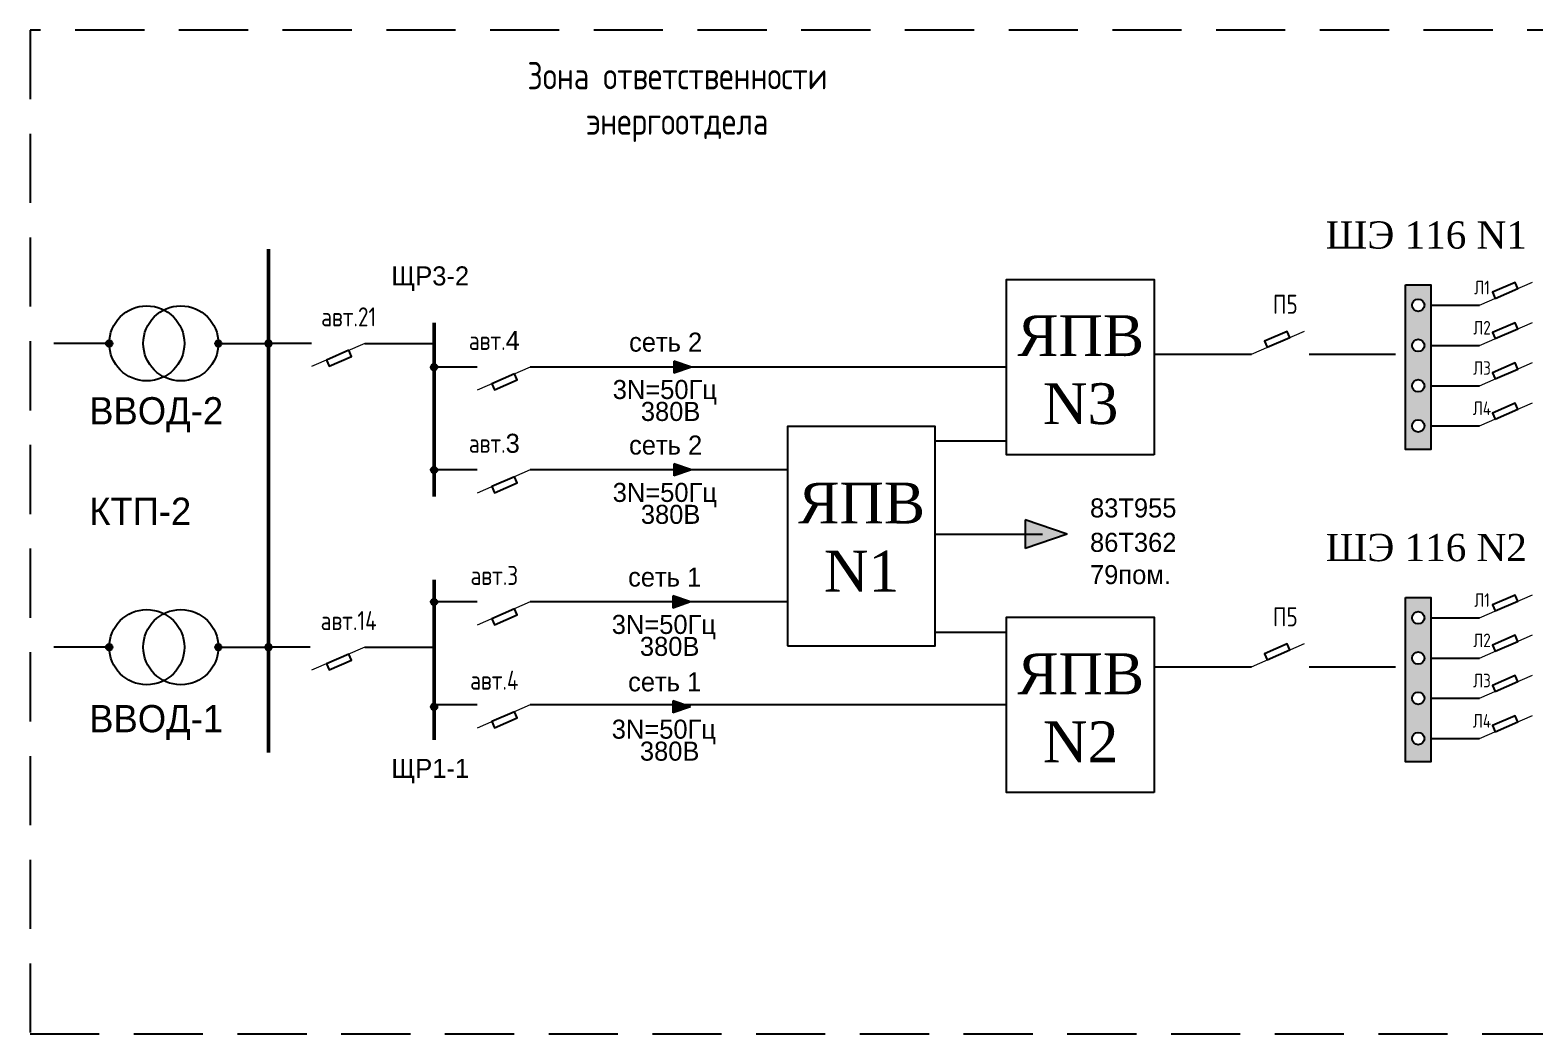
# Model space of a CAD drawing. Header units: millimetres. Extents: x 469 to 1373, y 421 to 976.
# Drawn here: x 762.5 to 817.8, y 430.3 to 467.2 of the extents above; entities that cross this region are included whole.
import ezdxf

# ---------------------------------------------------------------- set-up
doc = ezdxf.new("R2010")
doc.units = ezdxf.units.MM
doc.header["$LTSCALE"] = 0.1
doc.linetypes.add('DASHEDX2', pattern=[38.1, 25.4, -12.7])

msp = doc.modelspace()

# ---------------------------------------------------------------- hatches: boundary and pattern name
h = msp.add_hatch(color=256)
h.paths.add_polyline_path([(813.947, 457.8), (813.016, 457.8), (813.016, 451.759), (813.947, 451.759)])
h.paths.add_polyline_path([(813.255, 457.054, -1), (813.708, 457.054, -1)], flags=16)
h.paths.add_polyline_path([(813.708, 455.576, -1), (813.255, 455.576, -1)], flags=16)
h.paths.add_polyline_path([(813.708, 454.097, -1), (813.255, 454.097, -1)], flags=16)
h.paths.add_polyline_path([(813.708, 452.618, -1), (813.255, 452.618, -1)], flags=16)
h = msp.add_hatch(color=256)
h.paths.add_polyline_path([(765.405, 455.772, 0.420569), (765.283, 455.652), (765.403, 455.652, -0.010825)])
h.paths.add_polyline_path([(765.403, 455.652), (765.283, 455.652, 0.420569), (765.405, 455.533, -0.010825)])
h.paths.add_polyline_path([(765.522, 455.652, 0.407887), (765.405, 455.772, 0.010825), (765.403, 455.652, 0.010825), (765.405, 455.533, 0.407887)])
h = msp.add_hatch(color=256)
h.paths.add_polyline_path([(769.411, 455.772, 0.420569), (769.289, 455.652), (769.408, 455.652, -0.010825)])
h.paths.add_polyline_path([(769.408, 455.652), (769.289, 455.652, 0.420569), (769.411, 455.533, -0.010825)])
h.paths.add_polyline_path([(769.528, 455.652, 0.407887), (769.411, 455.772, 0.010825), (769.408, 455.652, 0.010825), (769.411, 455.533, 0.407887)])
h = msp.add_hatch(color=256)
h.paths.add_polyline_path([(769.41, 455.712, 0.420569), (769.349, 455.652), (769.408, 455.652, -0.010825)])
h.paths.add_polyline_path([(769.408, 455.652), (769.349, 455.652, 0.420569), (769.41, 455.593, -0.010825)])
h.paths.add_polyline_path([(769.468, 455.652, 0.407887), (769.41, 455.712, 0.010825), (769.408, 455.652, 0.010825), (769.41, 455.593, 0.407887)])
h = msp.add_hatch(color=256)
h.paths.add_polyline_path([(771.252, 455.772, 0.420569), (771.131, 455.652), (771.25, 455.652, -0.010825)])
h.paths.add_polyline_path([(771.25, 455.652), (771.131, 455.652, 0.420569), (771.252, 455.533, -0.010825)])
h.paths.add_polyline_path([(771.369, 455.652, 0.407887), (771.252, 455.772, 0.010825), (771.25, 455.652, 0.010825), (771.252, 455.533, 0.407887)])
h = msp.add_hatch(color=256)
h.paths.add_polyline_path([(771.251, 455.712, 0.420569), (771.19, 455.652), (771.25, 455.652, -0.010825)])
h.paths.add_polyline_path([(771.25, 455.652), (771.19, 455.652, 0.420569), (771.251, 455.593, -0.010825)])
h.paths.add_polyline_path([(771.31, 455.652, 0.407887), (771.251, 455.712, 0.010825), (771.25, 455.652, 0.010825), (771.251, 455.593, 0.407887)])
h = msp.add_hatch(color=256)
h.paths.add_polyline_path([(786.142, 455.003), (786.142, 454.783), (786.789, 454.783)])
h.paths.add_polyline_path([(786.789, 454.783), (786.142, 454.783), (786.142, 454.563)])
h = msp.add_hatch(color=256)
h.paths.add_polyline_path([(777.334, 454.903, 0.420569), (777.212, 454.783), (777.331, 454.783, -0.010825)])
h.paths.add_polyline_path([(777.331, 454.783), (777.212, 454.783, 0.420569), (777.334, 454.664, -0.010825)])
h.paths.add_polyline_path([(777.451, 454.783, 0.407887), (777.334, 454.903, 0.010825), (777.331, 454.783, 0.010825), (777.334, 454.664, 0.407887)])
h = msp.add_hatch(color=256)
h.paths.add_polyline_path([(777.333, 454.843, 0.420569), (777.272, 454.783), (777.331, 454.783, -0.010825)])
h.paths.add_polyline_path([(777.331, 454.783), (777.272, 454.783, 0.420569), (777.333, 454.724, -0.010825)])
h.paths.add_polyline_path([(777.391, 454.783, 0.407887), (777.333, 454.843, 0.010825), (777.331, 454.783, 0.010825), (777.333, 454.724, 0.407887)])
h = msp.add_hatch(color=256)
h.paths.add_polyline_path([(777.334, 451.121, 0.420569), (777.212, 451.002), (777.331, 451.002, -0.010825)])
h.paths.add_polyline_path([(777.331, 451.002), (777.212, 451.002, 0.420569), (777.334, 450.883, -0.010825)])
h.paths.add_polyline_path([(777.451, 451.002, 0.407887), (777.334, 451.121, 0.010825), (777.331, 451.002, 0.010825), (777.334, 450.883, 0.407887)])
h = msp.add_hatch(color=256)
h.paths.add_polyline_path([(777.333, 451.062, 0.420569), (777.272, 451.002), (777.331, 451.002, -0.010825)])
h.paths.add_polyline_path([(777.331, 451.002), (777.272, 451.002, 0.420569), (777.333, 450.942, -0.010825)])
h.paths.add_polyline_path([(777.391, 451.002, 0.407887), (777.333, 451.062, 0.010825), (777.331, 451.002, 0.010825), (777.333, 450.942, 0.407887)])
h = msp.add_hatch(color=256)
h.paths.add_polyline_path([(786.142, 451.222), (786.142, 451.002), (786.789, 451.002)])
h.paths.add_polyline_path([(786.789, 451.002), (786.142, 451.002), (786.142, 450.782)])
h = msp.add_hatch(color=256)
h.paths.add_polyline_path([(799.039, 449.17), (799.039, 448.642), (800.591, 448.642)])
h.paths.add_polyline_path([(800.591, 448.642), (799.039, 448.642), (799.039, 448.114)])
h = msp.add_hatch(color=256)
h.paths.add_polyline_path([(777.334, 446.271, 0.420569), (777.212, 446.152), (777.331, 446.152, -0.010825)])
h.paths.add_polyline_path([(777.331, 446.152), (777.212, 446.152, 0.420569), (777.334, 446.032, -0.010825)])
h.paths.add_polyline_path([(777.451, 446.152, 0.407887), (777.334, 446.271, 0.010825), (777.331, 446.152, 0.010825), (777.334, 446.032, 0.407887)])
h = msp.add_hatch(color=256)
h.paths.add_polyline_path([(777.333, 446.211, 0.420569), (777.272, 446.152), (777.331, 446.152, -0.010825)])
h.paths.add_polyline_path([(777.331, 446.152), (777.272, 446.152, 0.420569), (777.333, 446.092, -0.010825)])
h.paths.add_polyline_path([(777.391, 446.152, 0.407887), (777.333, 446.211, 0.010825), (777.331, 446.152, 0.010825), (777.333, 446.092, 0.407887)])
h = msp.add_hatch(color=256)
h.paths.add_polyline_path([(786.107, 446.372), (786.107, 446.152), (786.754, 446.152)])
h.paths.add_polyline_path([(786.754, 446.152), (786.107, 446.152), (786.107, 445.931)])
h = msp.add_hatch(color=256)
h.paths.add_polyline_path([(813.016, 446.316), (813.016, 440.276), (813.947, 440.276), (813.947, 446.316)])
h.paths.add_polyline_path([(813.708, 445.571, -1), (813.255, 445.571, -1)], flags=16)
h.paths.add_polyline_path([(813.708, 444.092, -1), (813.255, 444.092, -1)], flags=16)
h.paths.add_polyline_path([(813.708, 442.614, -1), (813.255, 442.614, -1)], flags=16)
h.paths.add_polyline_path([(813.708, 441.135, -1), (813.255, 441.135, -1)], flags=16)
h = msp.add_hatch(color=256)
h.paths.add_polyline_path([(765.405, 444.611, 0.420569), (765.283, 444.492), (765.403, 444.492, -0.010825)])
h.paths.add_polyline_path([(765.403, 444.492), (765.283, 444.492, 0.420569), (765.405, 444.373, -0.010825)])
h.paths.add_polyline_path([(765.522, 444.492, 0.407887), (765.405, 444.611, 0.010825), (765.403, 444.492, 0.010825), (765.405, 444.373, 0.407887)])
h = msp.add_hatch(color=256)
h.paths.add_polyline_path([(765.404, 444.552, 0.420569), (765.343, 444.492), (765.403, 444.492, -0.010825)])
h.paths.add_polyline_path([(765.403, 444.492), (765.343, 444.492, 0.420569), (765.404, 444.432, -0.010825)])
h.paths.add_polyline_path([(765.462, 444.492, 0.407887), (765.404, 444.552, 0.010825), (765.403, 444.492, 0.010825), (765.404, 444.432, 0.407887)])
h = msp.add_hatch(color=256)
h.paths.add_polyline_path([(769.411, 444.611, 0.420569), (769.289, 444.492), (769.408, 444.492, -0.010825)])
h.paths.add_polyline_path([(769.408, 444.492), (769.289, 444.492, 0.420569), (769.411, 444.373, -0.010825)])
h.paths.add_polyline_path([(769.528, 444.492, 0.407887), (769.411, 444.611, 0.010825), (769.408, 444.492, 0.010825), (769.411, 444.373, 0.407887)])
h = msp.add_hatch(color=256)
h.paths.add_polyline_path([(769.41, 444.552, 0.420569), (769.349, 444.492), (769.408, 444.492, -0.010825)])
h.paths.add_polyline_path([(769.408, 444.492), (769.349, 444.492, 0.420569), (769.41, 444.432, -0.010825)])
h.paths.add_polyline_path([(769.468, 444.492, 0.407887), (769.41, 444.552, 0.010825), (769.408, 444.492, 0.010825), (769.41, 444.432, 0.407887)])
h = msp.add_hatch(color=256)
h.paths.add_polyline_path([(769.41, 444.552, 0.420569), (769.349, 444.492), (769.408, 444.492, -0.010825)])
h.paths.add_polyline_path([(769.408, 444.492), (769.349, 444.492, 0.420569), (769.41, 444.432, -0.010825)])
h.paths.add_polyline_path([(769.468, 444.492, 0.407887), (769.41, 444.552, 0.010825), (769.408, 444.492, 0.010825), (769.41, 444.432, 0.407887)])
h = msp.add_hatch(color=256)
h.paths.add_polyline_path([(771.252, 444.611, 0.420569), (771.131, 444.492), (771.25, 444.492, -0.010825)])
h.paths.add_polyline_path([(771.25, 444.492), (771.131, 444.492, 0.420569), (771.252, 444.373, -0.010825)])
h.paths.add_polyline_path([(771.369, 444.492, 0.407887), (771.252, 444.611, 0.010825), (771.25, 444.492, 0.010825), (771.252, 444.373, 0.407887)])
h = msp.add_hatch(color=256)
h.paths.add_polyline_path([(771.251, 444.552, 0.420569), (771.19, 444.492), (771.25, 444.492, -0.010825)])
h.paths.add_polyline_path([(771.25, 444.492), (771.19, 444.492, 0.420569), (771.251, 444.432, -0.010825)])
h.paths.add_polyline_path([(771.31, 444.492, 0.407887), (771.251, 444.552, 0.010825), (771.25, 444.492, 0.010825), (771.251, 444.432, 0.407887)])
h = msp.add_hatch(color=256)
h.paths.add_polyline_path([(777.334, 442.422, 0.420569), (777.212, 442.303), (777.331, 442.303, -0.010825)])
h.paths.add_polyline_path([(777.331, 442.303), (777.212, 442.303, 0.420569), (777.334, 442.183, -0.010825)])
h.paths.add_polyline_path([(777.451, 442.303, 0.407887), (777.334, 442.422, 0.010825), (777.331, 442.303, 0.010825), (777.334, 442.183, 0.407887)])
h = msp.add_hatch(color=256)
h.paths.add_polyline_path([(777.333, 442.362, 0.420569), (777.272, 442.303), (777.331, 442.303, -0.010825)])
h.paths.add_polyline_path([(777.331, 442.303), (777.272, 442.303, 0.420569), (777.333, 442.243, -0.010825)])
h.paths.add_polyline_path([(777.391, 442.303, 0.407887), (777.333, 442.362, 0.010825), (777.331, 442.303, 0.010825), (777.333, 442.243, 0.407887)])
h = msp.add_hatch(color=256)
h.paths.add_polyline_path([(786.107, 442.523), (786.107, 442.303), (786.754, 442.303)])
h.paths.add_polyline_path([(786.754, 442.303), (786.107, 442.303), (786.107, 442.082)])

# ---------------------------------------------------------------- linework, layer by layer
at = {"lineweight": 50}
for p, q in [((771.25, 440.618), (771.25, 459.12)), ((777.331, 450.032), (777.331, 456.411)), ((777.331, 441.088), (777.331, 446.962))]:
    msp.add_line(p, q, dxfattribs=at)
at = {"lineweight": 15}
for p, q in [((815.732, 457.054), (817.681, 457.904)), ((807.356, 455.258), (809.305, 456.107)), ((815.732, 455.576), (817.681, 456.425)), ((774.784, 455.652), (772.835, 454.803)), ((815.732, 454.097), (817.681, 454.946)), ((780.865, 454.783), (778.916, 453.934)), ((815.732, 452.618), (817.681, 453.467)), ((780.865, 451.002), (778.916, 450.153)), ((780.865, 446.152), (778.916, 445.302)), ((815.732, 445.571), (817.681, 446.42)), ((774.784, 444.492), (772.835, 443.643)), ((807.356, 443.775), (809.305, 444.624)), ((815.732, 444.092), (817.681, 444.942)), ((815.732, 442.614), (817.681, 443.463)), ((780.865, 442.37), (778.916, 441.521)), ((815.732, 441.135), (817.681, 441.984))]:
    msp.add_line(p, q, dxfattribs=at)
for p, q in [((813.947, 457.054), (815.732, 457.054)), ((765.403, 455.652), (763.364, 455.652)), ((769.408, 455.652), (771.25, 455.652)), ((772.835, 455.652), (771.25, 455.652)), ((774.784, 455.652), (777.331, 455.652)), ((813.947, 455.576), (815.732, 455.576)), ((786.789, 454.783), (786.142, 455.003)), ((786.142, 455.003), (786.142, 454.563)), ((803.787, 455.258), (807.356, 455.258)), ((809.482, 455.258), (812.65, 455.258)), ((778.916, 454.783), (777.331, 454.783)), ((778.916, 454.783), (777.331, 454.783)), ((787.182, 454.783), (780.865, 454.783)), ((798.356, 454.783), (782.85, 454.783)), ((786.789, 454.783), (786.142, 454.563)), ((813.947, 454.097), (815.732, 454.097)), ((813.947, 452.618), (815.732, 452.618)), ((795.743, 452.074), (798.356, 452.074)), ((786.789, 451.002), (786.142, 451.222)), ((786.142, 451.222), (786.142, 450.782)), ((778.916, 451.002), (777.331, 451.002)), ((785.14, 451.002), (780.865, 451.002)), ((790.312, 451.002), (782.85, 451.002)), ((786.789, 451.002), (786.142, 450.782)), ((800.591, 448.642), (799.039, 449.17)), ((799.039, 449.17), (799.039, 448.114)), ((795.743, 448.642), (799.686, 448.642)), ((800.591, 448.642), (799.039, 448.114)), ((778.916, 446.152), (777.331, 446.152)), ((785.14, 446.152), (780.865, 446.152)), ((790.312, 446.152), (782.85, 446.152)), ((786.754, 446.152), (786.107, 446.372)), ((786.107, 446.372), (786.107, 445.931)), ((786.754, 446.152), (786.107, 445.931)), ((813.947, 445.571), (815.732, 445.571)), ((795.743, 445.043), (798.356, 445.043)), ((765.403, 444.492), (763.364, 444.492)), ((769.408, 444.492), (771.25, 444.492)), ((772.775, 444.492), (771.19, 444.492)), ((774.784, 444.492), (777.331, 444.492)), ((813.947, 444.092), (815.732, 444.092)), ((803.787, 443.775), (807.356, 443.775)), ((809.482, 443.775), (812.65, 443.775)), ((778.916, 442.37), (777.331, 442.37)), ((798.356, 442.37), (780.865, 442.37)), ((786.754, 442.303), (786.107, 442.523)), ((786.107, 442.523), (786.107, 442.082)), ((786.754, 442.303), (786.107, 442.082)), ((813.947, 442.614), (815.732, 442.614)), ((813.947, 441.135), (815.732, 441.135))]:
    msp.add_line(p, q)
at = {"linetype": 'DASHEDX2'}
msp.add_lwpolyline([(762.493, 430.283), (820.03, 430.283), (820.03, 467.163), (762.493, 467.163)], close=True, dxfattribs=at)
for points in [[(803.787, 451.562), (798.356, 451.562), (798.356, 458.004), (803.787, 458.004)], [(813.016, 457.8), (813.947, 457.8), (813.947, 451.759), (813.016, 451.759)], [(816.31, 457.307), (817.14, 457.668), (817.042, 457.891), (816.213, 457.53)], [(807.935, 455.51), (808.764, 455.872), (808.667, 456.095), (807.837, 455.734)], [(816.31, 455.828), (817.14, 456.189), (817.042, 456.412), (816.213, 456.051)], [(774.205, 455.4), (773.376, 455.039), (773.473, 454.816), (774.302, 455.177)], [(816.31, 454.349), (817.14, 454.71), (817.042, 454.934), (816.213, 454.572)], [(780.286, 454.531), (779.457, 454.17), (779.555, 453.947), (780.384, 454.308)], [(816.31, 452.87), (817.14, 453.232), (817.042, 453.455), (816.213, 453.094)], [(790.312, 444.544), (795.743, 444.544), (795.743, 452.605), (790.312, 452.605)], [(780.286, 450.75), (779.457, 450.389), (779.555, 450.165), (780.384, 450.527)], [(813.016, 446.316), (813.947, 446.316), (813.947, 440.276), (813.016, 440.276)], [(816.31, 445.823), (817.14, 446.185), (817.042, 446.408), (816.213, 446.047)], [(780.286, 445.899), (779.457, 445.538), (779.555, 445.315), (780.384, 445.676)], [(803.787, 439.149), (798.356, 439.149), (798.356, 445.592), (803.787, 445.592)], [(807.935, 444.027), (808.764, 444.388), (808.667, 444.612), (807.837, 444.25)], [(816.31, 444.345), (817.14, 444.706), (817.042, 444.929), (816.213, 444.568)], [(774.205, 444.24), (773.376, 443.879), (773.473, 443.655), (774.302, 444.017)], [(816.31, 442.866), (817.14, 443.227), (817.042, 443.45), (816.213, 443.089)], [(780.286, 442.118), (779.457, 441.757), (779.555, 441.534), (780.384, 441.895)], [(816.31, 441.387), (817.14, 441.748), (817.042, 441.972), (816.213, 441.61)]]:
    msp.add_lwpolyline(points, close=True)
for centre, radius in [((813.482, 457.054), 0.226), ((766.781, 455.652), 1.379), ((768.03, 455.652), 1.379), ((765.403, 455.652), 0.119), ((769.408, 455.652), 0.119), ((769.408, 455.652), 0.0597), ((771.25, 455.652), 0.119), ((771.25, 455.652), 0.0597), ((813.482, 455.576), 0.226), ((777.331, 454.783), 0.119), ((777.331, 454.783), 0.0597), ((813.482, 454.097), 0.226), ((813.482, 452.618), 0.226), ((777.331, 451.002), 0.119), ((777.331, 451.002), 0.0597), ((777.331, 446.152), 0.119), ((777.331, 446.152), 0.0597), ((766.781, 444.492), 1.379), ((768.03, 444.492), 1.379), ((813.482, 445.571), 0.226), ((765.403, 444.492), 0.119), ((765.403, 444.492), 0.0597), ((769.408, 444.492), 0.119), ((769.408, 444.492), 0.0597), ((769.408, 444.492), 0.0597), ((771.25, 444.492), 0.119), ((771.25, 444.492), 0.0597), ((813.482, 444.092), 0.226), ((813.482, 442.614), 0.226), ((777.331, 442.303), 0.119), ((777.331, 442.303), 0.0597), ((813.482, 441.135), 0.226)]:
    msp.add_circle(centre, radius)

# ---------------------------------------------------------------- texts
for s, height, p in [('ЩР3-2', 0.7, (775.764, 457.782)), ('сеть 2', 0.7, (784.495, 455.349)), ('3N=50Гц ', 0.7, (783.895, 453.609)), ('ВВОД-2', 1, (764.665, 452.677)), ('380В', 0.7, (784.928, 452.803)), ('сеть 2', 0.7, (784.495, 451.568)), ('3N=50Гц ', 0.7, (783.895, 449.828)), ('КТП-2', 1, (764.665, 448.985)), ('83Т955', 0.7, (801.427, 449.258)), ('380В', 0.7, (784.928, 449.022)), ('86Т362  ', 0.7, (801.427, 447.993)), ('сеть 1', 0.7, (784.46, 446.718)), ('79пом.', 0.7, (801.427, 446.807)), ('3N=50Гц ', 0.7, (783.86, 444.978)), ('380В', 0.7, (784.893, 444.171)), ('сеть 1', 0.7, (784.46, 442.869)), ('ВВОД-1', 1, (764.665, 441.366)), ('3N=50Гц ', 0.7, (783.86, 441.129)), ('380В', 0.7, (784.893, 440.322)), ('ЩР1-1', 0.7, (775.764, 439.689))]:
    msp.add_text(s, height=height).set_placement(p)
at = {"attachment_point": 5}
for s, insert, char_height, width in [('{\\fGOST|b0|i0|c204|p34;Зона ответственности\\Pэнергоотдела}', (786.27, 464.518), 1, 25.95645), ('{\\fTimes New Roman|b0|i0|c204|p18;ШЭ\\fTimes New Roman|b0|i0|c238|p18; 116 N1}', (813.78, 459.628), 1, 9.6853), ('{\\fGOST|b0|i0|c204|p34;Л1}', (815.826, 457.705), 0.5, 8.1445), ('{\\fGOST|b0|i0|c204|p34;П5}', (808.6, 457.09), 0.7, 8.14451), ('{\\fGOST|b0|i0|c204|p34;авт.21}', (774.195, 456.628), 0.7, 8.1445), ('{\\fTimes New Roman|b0|i0|c204|p18;ЯПВ\\fTimes New Roman|b0|i0|c238|p18; N3}', (801.084, 454.678), 1.5, 4.8529), ('{\\fGOST|b0|i0|c204|p34;авт.}4', (779.545, 455.759), 0.7, 8.1445), ('{\\fGOST|b0|i0|c204|p34;Л2}', (815.826, 456.227), 0.5, 8.1445), ('{\\fGOST|b0|i0|c204|p34;Л3}', (815.826, 454.748), 0.5, 8.1445), ('{\\fGOST|b0|i0|c204|p34;Л4}', (815.826, 453.269), 0.5, 8.1445), ('{\\fGOST|b0|i0|c204|p34;авт.}3', (779.545, 451.978), 0.7, 8.1445), ('{\\fTimes New Roman|b0|i0|c204|p18;ЯПВ\\fTimes New Roman|b0|i0|c238|p18; N1}', (793.039, 448.537), 1.5, 4.8529), ('{\\fTimes New Roman|b0|i0|c204|p18;ШЭ\\fTimes New Roman|b0|i0|c238|p18; 116 N2}', (813.78, 448.145), 1, 9.6853), ('{\\fGOST|b0|i0|c204|p34;авт.3}', (779.545, 447.127), 0.7, 8.1445), ('{\\fGOST|b0|i0|c204|p34;Л1}', (815.826, 446.222), 0.5, 8.1445), ('{\\fGOST|b0|i0|c204|p34;авт.14}', (774.195, 445.468), 0.7, 8.1445), ('{\\fGOST|b0|i0|c204|p34;П5}', (808.6, 445.607), 0.7, 8.14451), ('{\\fGOST|b0|i0|c204|p34;Л2}', (815.826, 444.743), 0.5, 8.1445), ('{\\fTimes New Roman|b0|i0|c204|p18;ЯПВ\\fTimes New Roman|b0|i0|c238|p18; N2}', (801.084, 442.265), 1.5, 4.8529), ('{\\fGOST|b0|i0|c204|p34;авт.4}', (779.545, 443.278), 0.7, 8.1445), ('{\\fGOST|b0|i0|c204|p34;Л3}', (815.826, 443.265), 0.5, 8.1445), ('{\\fGOST|b0|i0|c204|p34;Л4}', (815.826, 441.786), 0.5, 8.1445)]:
    msp.add_mtext(s, dxfattribs=dict(at, insert=insert, char_height=char_height, width=width))

doc.saveas('drawing.dxf')
